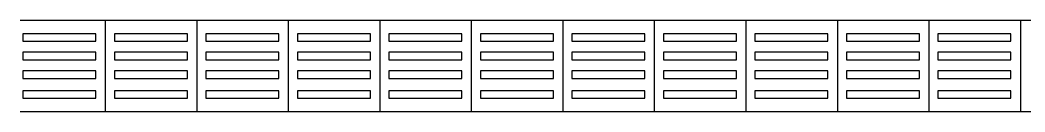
# Model space of a CAD drawing. Header units: metres. Extents: x 341 to 459, y 1341 to 1425.
# Drawn here: x 356.431 to 359.176, y 1377.068 to 1377.318 of the extents above; entities that cross this region are included whole.
import ezdxf

# ---------------------------------------------------------------- set-up
doc = ezdxf.new("R2010")
doc.units = ezdxf.units.M
doc.layers.add('Itens de detalhe', color=7, linetype='Continuous')
doc.layers.add('Notas de texto-1', color=7, linetype='Continuous')

# ---------------------------------------------------------------- blocks, each defined once
blk = doc.blocks.new('piso tatil')
at = {"layer": 'Itens de detalhe', "color": 252, "true_color": 0x939598, "extrusion": (0, 0, -1)}
for p, q in [((-155.3828, 27.6842), (-155.1501, 27.6842)), ((-155.3828, 27.6842), (-155.1501, 27.6842)), ((-155.1501, 27.6842), (-154.9001, 27.6842)), ((-155.1501, 27.6842), (-154.9001, 27.6842)), ((-155.1501, 27.6842), (-155.1501, 27.4342)), ((-155.1501, 27.6842), (-155.1501, 27.4342)), ((-154.9001, 27.6842), (-154.6501, 27.6842)), ((-154.9001, 27.6842), (-154.6501, 27.6842)), ((-154.9001, 27.6842), (-154.9001, 27.4342)), ((-154.9001, 27.6842), (-154.9001, 27.4342)), ((-154.6501, 27.6842), (-154.4001, 27.6842)), ((-154.6501, 27.6842), (-154.4001, 27.6842)), ((-154.6501, 27.6842), (-154.6501, 27.4342)), ((-154.6501, 27.6842), (-154.6501, 27.4342)), ((-154.4001, 27.6842), (-154.1501, 27.6842)), ((-154.4001, 27.6842), (-154.1501, 27.6842)), ((-154.4001, 27.6842), (-154.4001, 27.4342)), ((-154.4001, 27.6842), (-154.4001, 27.4342)), ((-154.1501, 27.6842), (-153.9001, 27.6842)), ((-154.1501, 27.6842), (-153.9001, 27.6842)), ((-154.1501, 27.6842), (-154.1501, 27.4342)), ((-154.1501, 27.6842), (-154.1501, 27.4342)), ((-153.9001, 27.6842), (-153.6501, 27.6842)), ((-153.9001, 27.6842), (-153.6501, 27.6842)), ((-153.9001, 27.6842), (-153.9001, 27.4342)), ((-153.9001, 27.6842), (-153.9001, 27.4342)), ((-153.6501, 27.6842), (-153.4001, 27.6842)), ((-153.6501, 27.6842), (-153.4001, 27.6842)), ((-153.6501, 27.6842), (-153.6501, 27.4342)), ((-153.6501, 27.6842), (-153.6501, 27.4342)), ((-153.4001, 27.6842), (-153.1501, 27.6842)), ((-153.4001, 27.6842), (-153.1501, 27.6842)), ((-153.4001, 27.6842), (-153.4001, 27.4342)), ((-153.4001, 27.6842), (-153.4001, 27.4342)), ((-153.1501, 27.6842), (-152.9001, 27.6842)), ((-153.1501, 27.6842), (-152.9001, 27.6842)), ((-153.1501, 27.6842), (-153.1501, 27.4342)), ((-153.1501, 27.6842), (-153.1501, 27.4342)), ((-152.9001, 27.6842), (-152.6501, 27.6842)), ((-152.9001, 27.6842), (-152.6501, 27.6842)), ((-152.9001, 27.6842), (-152.9001, 27.4342)), ((-152.9001, 27.6842), (-152.9001, 27.4342)), ((-152.6501, 27.6842), (-152.4001, 27.6842)), ((-152.6501, 27.6842), (-152.4001, 27.6842)), ((-152.6501, 27.6842), (-152.6501, 27.4342)), ((-152.6501, 27.6842), (-152.6501, 27.4342)), ((-155.1757, 27.6473), (-155.3752, 27.6473)), ((-155.3752, 27.6473), (-155.3752, 27.6268)), ((-155.1757, 27.6268), (-155.1757, 27.6473)), ((-154.9257, 27.6473), (-155.1252, 27.6473)), ((-155.1252, 27.6473), (-155.1252, 27.6268)), ((-154.9257, 27.6268), (-154.9257, 27.6473)), ((-154.6757, 27.6473), (-154.8752, 27.6473)), ((-154.8752, 27.6473), (-154.8752, 27.6268)), ((-154.6757, 27.6268), (-154.6757, 27.6473)), ((-154.4257, 27.6473), (-154.6252, 27.6473)), ((-154.6252, 27.6473), (-154.6252, 27.6268)), ((-154.4257, 27.6268), (-154.4257, 27.6473)), ((-154.1757, 27.6473), (-154.3752, 27.6473)), ((-154.3752, 27.6473), (-154.3752, 27.6268)), ((-154.1757, 27.6268), (-154.1757, 27.6473)), ((-153.9257, 27.6473), (-154.1252, 27.6473)), ((-154.1252, 27.6473), (-154.1252, 27.6268)), ((-153.9257, 27.6268), (-153.9257, 27.6473)), ((-153.6757, 27.6473), (-153.8752, 27.6473)), ((-153.8752, 27.6473), (-153.8752, 27.6268)), ((-153.6757, 27.6268), (-153.6757, 27.6473)), ((-153.4257, 27.6473), (-153.6252, 27.6473)), ((-153.6252, 27.6473), (-153.6252, 27.6268)), ((-153.4257, 27.6268), (-153.4257, 27.6473)), ((-153.1757, 27.6473), (-153.3752, 27.6473)), ((-153.3752, 27.6473), (-153.3752, 27.6268)), ((-153.1757, 27.6268), (-153.1757, 27.6473)), ((-152.9257, 27.6473), (-153.1252, 27.6473)), ((-153.1252, 27.6473), (-153.1252, 27.6268)), ((-152.9257, 27.6268), (-152.9257, 27.6473)), ((-152.6757, 27.6473), (-152.8752, 27.6473)), ((-152.8752, 27.6473), (-152.8752, 27.6268)), ((-152.6757, 27.6268), (-152.6757, 27.6473)), ((-155.3752, 27.6268), (-155.1757, 27.6268)), ((-155.1252, 27.6268), (-154.9257, 27.6268)), ((-154.8752, 27.6268), (-154.6757, 27.6268)), ((-154.6252, 27.6268), (-154.4257, 27.6268)), ((-154.3752, 27.6268), (-154.1757, 27.6268)), ((-154.1252, 27.6268), (-153.9257, 27.6268)), ((-153.8752, 27.6268), (-153.6757, 27.6268)), ((-153.6252, 27.6268), (-153.4257, 27.6268)), ((-153.3752, 27.6268), (-153.1757, 27.6268)), ((-153.1252, 27.6268), (-152.9257, 27.6268)), ((-152.8752, 27.6268), (-152.6757, 27.6268)), ((-155.1757, 27.5966), (-155.3752, 27.5966)), ((-155.3752, 27.5966), (-155.3752, 27.5761)), ((-155.1757, 27.5761), (-155.1757, 27.5966)), ((-154.9257, 27.5966), (-155.1252, 27.5966)), ((-155.1252, 27.5966), (-155.1252, 27.5761)), ((-154.9257, 27.5761), (-154.9257, 27.5966)), ((-154.6757, 27.5966), (-154.8752, 27.5966)), ((-154.8752, 27.5966), (-154.8752, 27.5761)), ((-154.6757, 27.5761), (-154.6757, 27.5966)), ((-154.4257, 27.5966), (-154.6252, 27.5966)), ((-154.6252, 27.5966), (-154.6252, 27.5761)), ((-154.4257, 27.5761), (-154.4257, 27.5966)), ((-154.1757, 27.5966), (-154.3752, 27.5966)), ((-154.3752, 27.5966), (-154.3752, 27.5761)), ((-154.1757, 27.5761), (-154.1757, 27.5966)), ((-153.9257, 27.5966), (-154.1252, 27.5966)), ((-154.1252, 27.5966), (-154.1252, 27.5761)), ((-153.9257, 27.5761), (-153.9257, 27.5966)), ((-153.6757, 27.5966), (-153.8752, 27.5966)), ((-153.8752, 27.5966), (-153.8752, 27.5761)), ((-153.6757, 27.5761), (-153.6757, 27.5966)), ((-153.4257, 27.5966), (-153.6252, 27.5966)), ((-153.6252, 27.5966), (-153.6252, 27.5761)), ((-153.4257, 27.5761), (-153.4257, 27.5966)), ((-153.1757, 27.5966), (-153.3752, 27.5966)), ((-153.3752, 27.5966), (-153.3752, 27.5761)), ((-153.1757, 27.5761), (-153.1757, 27.5966)), ((-152.9257, 27.5966), (-153.1252, 27.5966)), ((-153.1252, 27.5966), (-153.1252, 27.5761)), ((-152.9257, 27.5761), (-152.9257, 27.5966)), ((-152.6757, 27.5966), (-152.8752, 27.5966)), ((-152.8752, 27.5966), (-152.8752, 27.5761)), ((-152.6757, 27.5761), (-152.6757, 27.5966)), ((-155.3752, 27.5761), (-155.1757, 27.5761)), ((-155.1252, 27.5761), (-154.9257, 27.5761)), ((-154.8752, 27.5761), (-154.6757, 27.5761)), ((-154.6252, 27.5761), (-154.4257, 27.5761)), ((-154.3752, 27.5761), (-154.1757, 27.5761)), ((-154.1252, 27.5761), (-153.9257, 27.5761)), ((-153.8752, 27.5761), (-153.6757, 27.5761)), ((-153.6252, 27.5761), (-153.4257, 27.5761)), ((-153.3752, 27.5761), (-153.1757, 27.5761)), ((-153.1252, 27.5761), (-152.9257, 27.5761)), ((-152.8752, 27.5761), (-152.6757, 27.5761)), ((-155.1757, 27.5459), (-155.3752, 27.5459)), ((-155.3752, 27.5459), (-155.3752, 27.5254)), ((-155.1757, 27.5254), (-155.1757, 27.5459)), ((-154.9257, 27.5459), (-155.1252, 27.5459)), ((-155.1252, 27.5459), (-155.1252, 27.5254)), ((-154.9257, 27.5254), (-154.9257, 27.5459)), ((-154.6757, 27.5459), (-154.8752, 27.5459)), ((-154.8752, 27.5459), (-154.8752, 27.5254)), ((-154.6757, 27.5254), (-154.6757, 27.5459)), ((-154.4257, 27.5459), (-154.6252, 27.5459)), ((-154.6252, 27.5459), (-154.6252, 27.5254)), ((-154.4257, 27.5254), (-154.4257, 27.5459)), ((-154.1757, 27.5459), (-154.3752, 27.5459)), ((-154.3752, 27.5459), (-154.3752, 27.5254)), ((-154.1757, 27.5254), (-154.1757, 27.5459)), ((-153.9257, 27.5459), (-154.1252, 27.5459)), ((-154.1252, 27.5459), (-154.1252, 27.5254)), ((-153.9257, 27.5254), (-153.9257, 27.5459)), ((-153.6757, 27.5459), (-153.8752, 27.5459)), ((-153.8752, 27.5459), (-153.8752, 27.5254)), ((-153.6757, 27.5254), (-153.6757, 27.5459)), ((-153.4257, 27.5459), (-153.6252, 27.5459)), ((-153.6252, 27.5459), (-153.6252, 27.5254)), ((-153.4257, 27.5254), (-153.4257, 27.5459)), ((-153.1757, 27.5459), (-153.3752, 27.5459)), ((-153.3752, 27.5459), (-153.3752, 27.5254)), ((-153.1757, 27.5254), (-153.1757, 27.5459)), ((-152.9257, 27.5459), (-153.1252, 27.5459)), ((-153.1252, 27.5459), (-153.1252, 27.5254)), ((-152.9257, 27.5254), (-152.9257, 27.5459)), ((-152.6757, 27.5459), (-152.8752, 27.5459)), ((-152.8752, 27.5459), (-152.8752, 27.5254)), ((-152.6757, 27.5254), (-152.6757, 27.5459)), ((-155.3752, 27.5254), (-155.1757, 27.5254)), ((-155.1252, 27.5254), (-154.9257, 27.5254)), ((-154.8752, 27.5254), (-154.6757, 27.5254)), ((-154.6252, 27.5254), (-154.4257, 27.5254)), ((-154.3752, 27.5254), (-154.1757, 27.5254)), ((-154.1252, 27.5254), (-153.9257, 27.5254)), ((-153.8752, 27.5254), (-153.6757, 27.5254)), ((-153.6252, 27.5254), (-153.4257, 27.5254)), ((-153.3752, 27.5254), (-153.1757, 27.5254)), ((-153.1252, 27.5254), (-152.9257, 27.5254)), ((-152.8752, 27.5254), (-152.6757, 27.5254)), ((-155.1757, 27.4916), (-155.3752, 27.4916)), ((-155.3752, 27.4916), (-155.3752, 27.4712)), ((-155.1757, 27.4712), (-155.1757, 27.4916)), ((-154.9257, 27.4916), (-155.1252, 27.4916)), ((-155.1252, 27.4916), (-155.1252, 27.4712)), ((-154.9257, 27.4712), (-154.9257, 27.4916)), ((-154.6757, 27.4916), (-154.8752, 27.4916)), ((-154.8752, 27.4916), (-154.8752, 27.4712)), ((-154.6757, 27.4712), (-154.6757, 27.4916)), ((-154.4257, 27.4916), (-154.6252, 27.4916)), ((-154.6252, 27.4916), (-154.6252, 27.4712)), ((-154.4257, 27.4712), (-154.4257, 27.4916)), ((-154.1757, 27.4916), (-154.3752, 27.4916)), ((-154.3752, 27.4916), (-154.3752, 27.4712)), ((-154.1757, 27.4712), (-154.1757, 27.4916)), ((-153.9257, 27.4916), (-154.1252, 27.4916)), ((-154.1252, 27.4916), (-154.1252, 27.4712)), ((-153.9257, 27.4712), (-153.9257, 27.4916)), ((-153.6757, 27.4916), (-153.8752, 27.4916)), ((-153.8752, 27.4916), (-153.8752, 27.4712)), ((-153.6757, 27.4712), (-153.6757, 27.4916)), ((-153.4257, 27.4916), (-153.6252, 27.4916)), ((-153.6252, 27.4916), (-153.6252, 27.4712)), ((-153.4257, 27.4712), (-153.4257, 27.4916)), ((-153.1757, 27.4916), (-153.3752, 27.4916)), ((-153.3752, 27.4916), (-153.3752, 27.4712)), ((-153.1757, 27.4712), (-153.1757, 27.4916)), ((-152.9257, 27.4916), (-153.1252, 27.4916)), ((-153.1252, 27.4916), (-153.1252, 27.4712)), ((-152.9257, 27.4712), (-152.9257, 27.4916)), ((-152.6757, 27.4916), (-152.8752, 27.4916)), ((-152.8752, 27.4916), (-152.8752, 27.4712)), ((-152.6757, 27.4712), (-152.6757, 27.4916)), ((-155.3752, 27.4712), (-155.1757, 27.4712)), ((-155.1252, 27.4712), (-154.9257, 27.4712)), ((-154.8752, 27.4712), (-154.6757, 27.4712)), ((-154.6252, 27.4712), (-154.4257, 27.4712)), ((-154.3752, 27.4712), (-154.1757, 27.4712)), ((-154.1252, 27.4712), (-153.9257, 27.4712)), ((-153.8752, 27.4712), (-153.6757, 27.4712)), ((-153.6252, 27.4712), (-153.4257, 27.4712)), ((-153.3752, 27.4712), (-153.1757, 27.4712)), ((-153.1252, 27.4712), (-152.9257, 27.4712)), ((-152.8752, 27.4712), (-152.6757, 27.4712)), ((-155.1501, 27.4342), (-155.3828, 27.4342)), ((-155.1501, 27.4342), (-155.3828, 27.4342)), ((-154.9001, 27.4342), (-155.1501, 27.4342)), ((-154.9001, 27.4342), (-155.1501, 27.4342)), ((-154.6501, 27.4342), (-154.9001, 27.4342)), ((-154.6501, 27.4342), (-154.9001, 27.4342)), ((-154.4001, 27.4342), (-154.6501, 27.4342)), ((-154.4001, 27.4342), (-154.6501, 27.4342)), ((-154.1501, 27.4342), (-154.4001, 27.4342)), ((-154.1501, 27.4342), (-154.4001, 27.4342)), ((-153.9001, 27.4342), (-154.1501, 27.4342)), ((-153.9001, 27.4342), (-154.1501, 27.4342)), ((-153.6501, 27.4342), (-153.9001, 27.4342)), ((-153.6501, 27.4342), (-153.9001, 27.4342)), ((-153.4001, 27.4342), (-153.6501, 27.4342)), ((-153.4001, 27.4342), (-153.6501, 27.4342)), ((-153.1501, 27.4342), (-153.4001, 27.4342)), ((-153.1501, 27.4342), (-153.4001, 27.4342)), ((-152.9001, 27.4342), (-153.1501, 27.4342)), ((-152.9001, 27.4342), (-153.1501, 27.4342)), ((-152.6501, 27.4342), (-152.9001, 27.4342)), ((-152.6501, 27.4342), (-152.9001, 27.4342)), ((-152.4001, 27.4342), (-152.6501, 27.4342)), ((-152.4001, 27.4342), (-152.6501, 27.4342))]:
    blk.add_line(p, q, dxfattribs=at)

msp = doc.modelspace()

# ---------------------------------------------------------------- block references
at = {"layer": 'Notas de texto-1', "color": 252, "true_color": 0x939598}
msp.add_blockref('piso tatil', (511.8138, 1349.634), dxfattribs=at)

doc.saveas('drawing.dxf')
